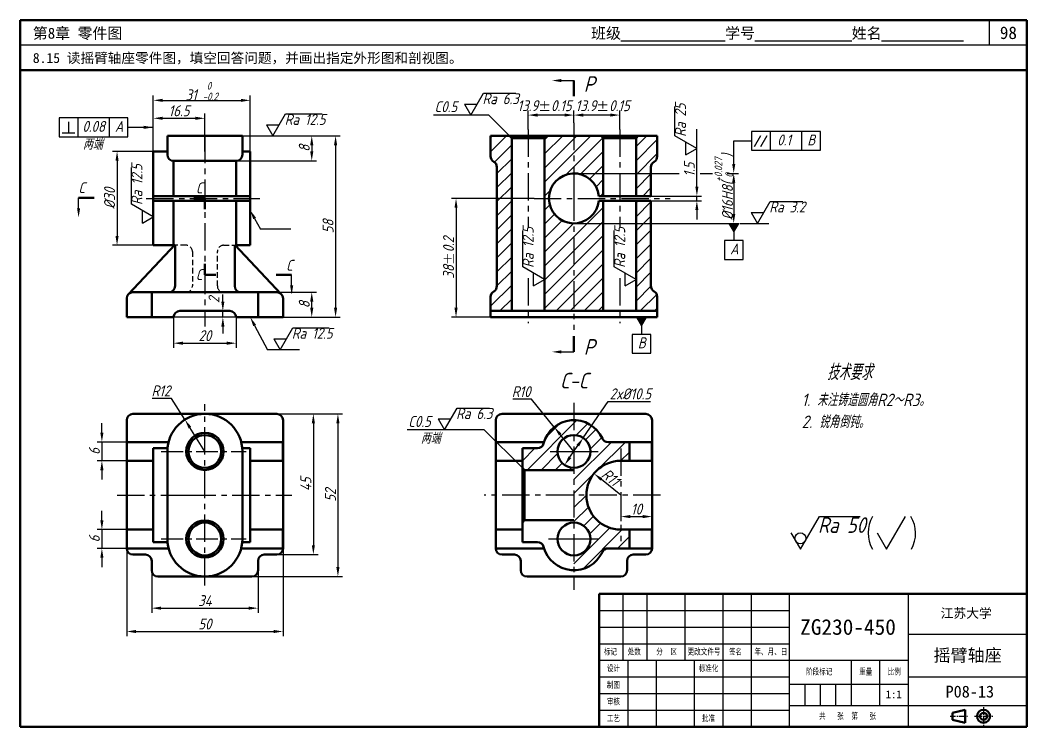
# Model space of a CAD drawing. Header units: millimetres. Extents: x 0 to 322, y 0 to 226.
import ezdxf

# ---------------------------------------------------------------- set-up
doc = ezdxf.new("R2010")
doc.units = ezdxf.units.MM
doc.header["$LTSCALE"] = 0.275
doc.header["$PDMODE"] = 33
doc.header["$PDSIZE"] = 1.5
doc.linetypes.add('CENTER', pattern=[50.8, 31.75, -6.35, 6.35, -6.35])
doc.linetypes.add('HIDDEN', pattern=[9.525, 6.35, -3.175])
for name, color, linetype in [('点画线层', 7, 'CENTER'), ('细实线层', 7, 'Continuous'), ('虚线层', 7, 'HIDDEN')]:
    doc.layers.add(name, color=color, linetype=linetype)
doc.layers.add('粗实线层', color=7, linetype='Continuous', lineweight=50)
doc.styles.get("Standard").update_dxf_attribs({"font": 'gbeitc.shx', "height": 3.5, "bigfont": 'gbcbig.shx'})
doc.styles.add('宋体', font='SimSun.ttf', dxfattribs={"height": 3})
doc.dimstyles.new('ISO-25', dxfattribs={"dimtxt": 3.5, "dimasz": 3, "dimexe": 1.5, "dimexo": 0, "dimgap": 0.65, "dimtad": 1, "dimdec": 4, "dimdsep": 46, "dimtxsty": 'Standard', "dimcen": 0, "dimclrd": 256, "dimclre": 256, "dimclrt": 256, "dimadec": 0, "dimazin": 0, "dimtfac": 1, "dimtdec": 4, "dimtmove": 0, "dimatfit": 2, "dimfxl": 0, "dimlwd": -1, "dimlwe": -1, "dimarcsym": 0})
doc.dimstyles.new('ISO-25$3', dxfattribs={"dimtxt": 3.5, "dimasz": 3, "dimexe": 1.5, "dimexo": 0, "dimgap": 0.65, "dimtad": 1, "dimtoh": 1, "dimdec": 4, "dimdsep": 46, "dimtxsty": 'Standard', "dimcen": 0, "dimclrd": 256, "dimclre": 256, "dimclrt": 256, "dimadec": 0, "dimazin": 0, "dimtfac": 1, "dimtdec": 4, "dimtmove": 0, "dimatfit": 2, "dimfxl": 0, "dimlwd": -1, "dimlwe": -1, "dimarcsym": 0})
doc.dimstyles.new('ISO-25$4', dxfattribs={"dimtxt": 3.5, "dimasz": 3, "dimexe": 1.5, "dimexo": 0, "dimgap": 0.65, "dimtad": 1, "dimtoh": 1, "dimdec": 4, "dimdsep": 46, "dimtxsty": 'Standard', "dimcen": 0, "dimclrd": 256, "dimclre": 256, "dimclrt": 256, "dimadec": 0, "dimazin": 0, "dimtfac": 1, "dimtdec": 4, "dimtmove": 0, "dimatfit": 2, "dimfxl": 0, "dimlwd": -1, "dimlwe": -1, "dimarcsym": 0})

# ---------------------------------------------------------------- blocks, each defined once
blk = doc.blocks.new('*D3')
at = {"layer": 'Defpoints', "color": 0, "transparency": 16777216}
for p in [(71.09, 189.01), (84.09, 131.01), (100.89, 131.01)]:
    blk.add_point(p, dxfattribs=at)
at = {"layer": '细实线层', "transparency": 16777216}
for p, q in [((71.09, 189.01), (102.39, 189.01)), ((100.89, 186.01), (100.89, 134.01)), ((84.09, 131.01), (102.39, 131.01))]:
    blk.add_line(p, q, dxfattribs=at)
for points in [[(100.39, 186.01), (101.39, 186.01), (100.89, 189.01)], [(100.39, 134.01), (101.39, 134.01), (100.89, 131.01)]]:
    blk.add_solid(points, dxfattribs=at)
at = {"layer": '细实线层', "transparency": 16777216, "insert": (98.49, 160.01), "char_height": 3.5, "attachment_point": 5, "rotation": 90}
blk.add_mtext('58', dxfattribs=at)
blk = doc.blocks.new('*D17')
at = {"layer": 'Defpoints', "color": 0, "transparency": 16777216}
for p in [(42.59, 184.01), (31, 154.01), (42.59, 154.01)]:
    blk.add_point(p, dxfattribs=at)
at = {"layer": '细实线层', "transparency": 16777216}
for p, q in [((42.59, 184.01), (29.5, 184.01)), ((31, 181.01), (31, 157.01)), ((42.59, 154.01), (29.5, 154.01))]:
    blk.add_line(p, q, dxfattribs=at)
for points in [[(30.5, 181.01), (31.5, 181.01), (31, 184.01)], [(30.5, 157.01), (31.5, 157.01), (31, 154.01)]]:
    blk.add_solid(points, dxfattribs=at)
at = {"layer": '细实线层', "transparency": 16777216, "insert": (28.6, 169.01), "char_height": 3.5, "attachment_point": 5, "rotation": 90}
blk.add_mtext('%%c30', dxfattribs=at)
blk = doc.blocks.new('*D4')
at = {"layer": 'Defpoints', "color": 0, "transparency": 16777216}
for p in [(59.05, 194.61), (42.59, 184.01), (59.05, 184.01)]:
    blk.add_point(p, dxfattribs=at)
at = {"layer": '细实线层', "transparency": 16777216}
for p, q in [((42.59, 184.01), (42.59, 196.11)), ((45.59, 194.61), (56.05, 194.61)), ((59.05, 184.01), (59.05, 196.11))]:
    blk.add_line(p, q, dxfattribs=at)
for points in [[(45.59, 195.11), (45.59, 194.11), (42.59, 194.61)], [(56.05, 195.11), (56.05, 194.11), (59.05, 194.61)]]:
    blk.add_solid(points, dxfattribs=at)
at = {"layer": '细实线层', "transparency": 16777216, "insert": (50.82, 197.01), "char_height": 3.5, "attachment_point": 5}
blk.add_mtext('16.5', dxfattribs=at)
blk = doc.blocks.new('*D18')
at = {"layer": 'Defpoints', "color": 0, "transparency": 16777216}
for p in [(73.59, 200.35), (42.59, 184.01), (73.59, 184.01)]:
    blk.add_point(p, dxfattribs=at)
at = {"layer": '细实线层', "transparency": 16777216}
for p, q in [((42.59, 184.01), (42.59, 201.85)), ((45.59, 200.35), (70.59, 200.35)), ((73.59, 184.01), (73.59, 201.85))]:
    blk.add_line(p, q, dxfattribs=at)
for points in [[(45.59, 200.85), (45.59, 199.85), (42.59, 200.35)], [(70.59, 200.85), (70.59, 199.85), (73.59, 200.35)]]:
    blk.add_solid(points, dxfattribs=at)
at = {"layer": '细实线层', "transparency": 16777216, "insert": (58.09, 203.3), "char_height": 3.5, "attachment_point": 5}
blk.add_mtext('31 {\\H0.7x;\\S 0^ -0.2;}', dxfattribs=at)
blk = doc.blocks.new('*D19')
at = {"layer": 'Defpoints', "color": 0, "transparency": 16777216}
for p in [(82.09, 139.01), (93.28, 139.01), (84.09, 131.01)]:
    blk.add_point(p, dxfattribs=at)
at = {"layer": '细实线层', "transparency": 16777216}
for p, q in [((82.09, 139.01), (94.78, 139.01)), ((93.28, 134.01), (93.28, 136.01)), ((84.09, 131.01), (94.78, 131.01))]:
    blk.add_line(p, q, dxfattribs=at)
for points in [[(92.78, 136.01), (93.78, 136.01), (93.28, 139.01)], [(92.78, 134.01), (93.78, 134.01), (93.28, 131.01)]]:
    blk.add_solid(points, dxfattribs=at)
at = {"layer": '细实线层', "transparency": 16777216, "insert": (90.88, 135.01), "char_height": 3.5, "attachment_point": 5, "rotation": 90}
blk.add_mtext('8', dxfattribs=at)
blk = doc.blocks.new('*D20')
at = {"layer": 'Defpoints', "color": 0, "transparency": 16777216}
for p in [(71.09, 189.01), (69.09, 181.01), (93.28, 181.01)]:
    blk.add_point(p, dxfattribs=at)
at = {"layer": '细实线层', "transparency": 16777216}
for p, q in [((71.09, 189.01), (94.78, 189.01)), ((93.28, 186.01), (93.28, 184.01)), ((69.09, 181.01), (94.78, 181.01))]:
    blk.add_line(p, q, dxfattribs=at)
for points in [[(92.78, 186.01), (93.78, 186.01), (93.28, 189.01)], [(92.78, 184.01), (93.78, 184.01), (93.28, 181.01)]]:
    blk.add_solid(points, dxfattribs=at)
at = {"layer": '细实线层', "transparency": 16777216, "insert": (90.88, 185.01), "char_height": 3.5, "attachment_point": 5, "rotation": 90}
blk.add_mtext('8', dxfattribs=at)
blk = doc.blocks.new('*D21')
at = {"layer": 'Defpoints', "color": 0, "transparency": 16777216}
for p in [(49.09, 131.01), (69.09, 131.01), (69.09, 122.69)]:
    blk.add_point(p, dxfattribs=at)
at = {"layer": '细实线层', "transparency": 16777216}
for p, q in [((49.09, 131.01), (49.09, 121.19)), ((69.09, 131.01), (69.09, 121.19)), ((52.09, 122.69), (66.09, 122.69))]:
    blk.add_line(p, q, dxfattribs=at)
for points in [[(52.09, 123.19), (52.09, 122.19), (49.09, 122.69)], [(66.09, 123.19), (66.09, 122.19), (69.09, 122.69)]]:
    blk.add_solid(points, dxfattribs=at)
at = {"layer": '细实线层', "transparency": 16777216, "insert": (59.09, 125.09), "char_height": 3.5, "attachment_point": 5}
blk.add_mtext('20', dxfattribs=at)
blk = doc.blocks.new('*D5')
at = {"layer": 'Defpoints', "color": 0, "transparency": 16777216}
for p in [(164.37, 169.01), (139.42, 131.01), (150.49, 131.01)]:
    blk.add_point(p, dxfattribs=at)
at = {"layer": '细实线层', "transparency": 16777216}
for p, q in [((164.37, 169.01), (137.92, 169.01)), ((139.42, 166.01), (139.42, 134.01)), ((150.49, 131.01), (137.92, 131.01))]:
    blk.add_line(p, q, dxfattribs=at)
for points in [[(138.92, 166.01), (139.92, 166.01), (139.42, 169.01)], [(138.92, 134.01), (139.92, 134.01), (139.42, 131.01)]]:
    blk.add_solid(points, dxfattribs=at)
at = {"layer": '细实线层', "transparency": 16777216, "insert": (137.02, 150.01), "char_height": 3.5, "attachment_point": 5, "rotation": 90}
blk.add_mtext('38{\\Ftxt|c134;\\H0.85714x;%%P}0.2', dxfattribs=at)
blk = doc.blocks.new('*D0')
at = {"layer": 'Defpoints', "color": 0, "transparency": 16777216}
for p in [(200.49, 169.76), (200.49, 168.26), (216.45, 169.76)]:
    blk.add_point(p, dxfattribs=at)
at = {"layer": '细实线层', "transparency": 16777216}
for p, q in [((216.45, 172.76), (216.45, 180.63)), ((200.49, 169.76), (217.95, 169.76)), ((200.49, 168.26), (217.95, 168.26)), ((216.45, 168.26), (216.45, 169.76)), ((216.45, 165.26), (216.45, 162.26))]:
    blk.add_line(p, q, dxfattribs=at)
for points in [[(215.95, 172.76), (216.95, 172.76), (216.45, 169.76)], [(215.95, 165.26), (216.95, 165.26), (216.45, 168.26)]]:
    blk.add_solid(points, dxfattribs=at)
at = {"layer": '细实线层', "transparency": 16777216, "insert": (214.05, 178.19), "char_height": 3.5, "attachment_point": 5, "rotation": 90}
blk.add_mtext('1.5', dxfattribs=at)
blk = doc.blocks.new('*D6')
at = {"layer": 'Defpoints', "color": 0, "transparency": 16777216}
for p in [(226.14, 177.01), (177.13, 161.01), (228.24, 161.01)]:
    blk.add_point(p, dxfattribs=at)
at = {"layer": '细实线层', "transparency": 16777216}
for p, q in [((226.14, 177.01), (229.74, 177.01)), ((228.24, 174.01), (228.24, 164.01)), ((177.13, 161.01), (229.74, 161.01))]:
    blk.add_line(p, q, dxfattribs=at)
for points in [[(227.74, 174.01), (228.74, 174.01), (228.24, 177.01)], [(227.74, 164.01), (228.74, 164.01), (228.24, 161.01)]]:
    blk.add_solid(points, dxfattribs=at)
at = {"layer": '细实线层', "transparency": 16777216, "insert": (225.22, 172.66), "char_height": 3.5, "attachment_point": 5, "rotation": 90}
blk.add_mtext('%%C16H8({\\H0.7x;\\S+0.027^  0;})', dxfattribs=at)
blk = doc.blocks.new('*D7')
at = {"layer": 'Defpoints', "color": 0, "transparency": 16777216}
for p in [(162.49, 195.64), (162.49, 191.05), (177.13, 193.16)]:
    blk.add_point(p, dxfattribs=at)
at = {"layer": '细实线层', "transparency": 16777216}
for p, q in [((162.49, 191.05), (162.49, 197.14)), ((177.13, 193.16), (177.13, 197.14)), ((174.13, 195.64), (165.49, 195.64))]:
    blk.add_line(p, q, dxfattribs=at)
for points in [[(165.49, 196.14), (165.49, 195.14), (162.49, 195.64)], [(174.13, 196.14), (174.13, 195.14), (177.13, 195.64)]]:
    blk.add_solid(points, dxfattribs=at)
at = {"layer": '细实线层', "transparency": 16777216, "insert": (167.71, 198.64), "char_height": 3.5, "attachment_point": 5}
blk.add_mtext('13.9{\\Ftxt|c134;\\H0.85714x;%%P}0.15', dxfattribs=at)
blk = doc.blocks.new('*D1')
at = {"layer": 'Defpoints', "color": 0, "transparency": 16777216}
for p in [(177.13, 195.64), (177.13, 193.16), (191.77, 191.05)]:
    blk.add_point(p, dxfattribs=at)
at = {"layer": '细实线层', "transparency": 16777216}
for p, q in [((177.13, 193.16), (177.13, 197.14)), ((191.77, 191.05), (191.77, 197.14)), ((188.77, 195.64), (180.13, 195.64))]:
    blk.add_line(p, q, dxfattribs=at)
for points in [[(180.13, 196.14), (180.13, 195.14), (177.13, 195.64)], [(188.77, 196.14), (188.77, 195.14), (191.77, 195.64)]]:
    blk.add_solid(points, dxfattribs=at)
at = {"layer": '细实线层', "transparency": 16777216, "insert": (186.31, 198.64), "char_height": 3.5, "attachment_point": 5}
blk.add_mtext('13.9{\\Ftxt|c134;\\H0.85714x;%%P}0.15', dxfattribs=at)
blk = doc.blocks.new('*D8')
at = {"layer": 'Defpoints', "color": 0, "transparency": 16777216}
for p in [(170.84, 95.85), (177.13, 88.08)]:
    blk.add_point(p, dxfattribs=at)
at = {"layer": '细实线层', "transparency": 16777216}
for p, q in [((163.59, 104.8), (157.55, 104.8)), ((170.84, 95.85), (163.59, 104.8)), ((177.13, 88.08), (172.72, 93.52))]:
    blk.add_line(p, q, dxfattribs=at)
blk.add_solid([(173.11, 93.84), (172.33, 93.21), (170.84, 95.85)], dxfattribs=at)
at = {"layer": '细实线层', "transparency": 16777216, "insert": (160.25, 107.2), "char_height": 3.5, "attachment_point": 5}
blk.add_mtext('R10', dxfattribs=at)
blk = doc.blocks.new('*D9')
at = {"layer": 'Defpoints', "color": 0, "transparency": 16777216}
for p in [(180.09, 92.41), (174.16, 83.75)]:
    blk.add_point(p, dxfattribs=at)
at = {"layer": '细实线层', "transparency": 16777216}
for p, q in [((180.09, 92.41), (188.08, 104.09)), ((188.08, 104.09), (201.63, 104.09)), ((175.86, 86.22), (178.4, 89.94))]:
    blk.add_line(p, q, dxfattribs=at)
for points in [[(177.98, 90.22), (178.81, 89.66), (180.09, 92.41)], [(175.44, 86.51), (176.27, 85.94), (174.16, 83.75)]]:
    blk.add_solid(points, dxfattribs=at)
at = {"layer": '细实线层', "transparency": 16777216, "insert": (195.18, 106.49), "char_height": 3.5, "attachment_point": 5}
blk.add_mtext('2x%%C10.5', dxfattribs=at)
blk = doc.blocks.new('*D10')
at = {"layer": 'Defpoints', "color": 0, "transparency": 16777216}
for p in [(183.57, 80.99), (192.13, 74.08)]:
    blk.add_point(p, dxfattribs=at)
at = {"layer": '细实线层', "transparency": 16777216}
blk.add_line((192.13, 74.08), (185.9, 79.1), dxfattribs=at)
blk.add_solid([(186.21, 79.49), (185.59, 78.72), (183.57, 80.99)], dxfattribs=at)
at = {"layer": '细实线层', "transparency": 16777216, "insert": (188.86, 79.8), "char_height": 3.5, "attachment_point": 5, "rotation": 321.1025}
blk.add_mtext('R11', dxfattribs=at)
blk = doc.blocks.new('*D11')
at = {"layer": 'Defpoints', "color": 0, "transparency": 16777216}
for p in [(192.13, 74.08), (202.13, 74.08), (202.13, 67.24)]:
    blk.add_point(p, dxfattribs=at)
at = {"layer": '细实线层', "transparency": 16777216}
for p, q in [((192.13, 74.08), (192.13, 65.74)), ((202.13, 74.08), (202.13, 65.74)), ((195.13, 67.24), (199.13, 67.24))]:
    blk.add_line(p, q, dxfattribs=at)
for points in [[(195.13, 67.74), (195.13, 66.74), (192.13, 67.24)], [(199.13, 67.74), (199.13, 66.74), (202.13, 67.24)]]:
    blk.add_solid(points, dxfattribs=at)
at = {"layer": '细实线层', "transparency": 16777216, "insert": (197.13, 69.64), "char_height": 3.5, "attachment_point": 5}
blk.add_mtext('10', dxfattribs=at)
blk = doc.blocks.new('*D12')
at = {"layer": 'Defpoints', "color": 0, "transparency": 16777216}
for p in [(52.71, 98.24), (59.09, 88.08)]:
    blk.add_point(p, dxfattribs=at)
at = {"layer": '细实线层', "transparency": 16777216}
for p, q in [((48.44, 105.04), (42.25, 105.04)), ((52.71, 98.24), (48.44, 105.04)), ((59.09, 88.08), (54.3, 95.7))]:
    blk.add_line(p, q, dxfattribs=at)
blk.add_solid([(54.73, 95.97), (53.88, 95.44), (52.71, 98.24)], dxfattribs=at)
at = {"layer": '细实线层', "transparency": 16777216, "insert": (45.02, 107.44), "char_height": 3.5, "attachment_point": 5}
blk.add_mtext('R12', dxfattribs=at)
blk = doc.blocks.new('*D13')
at = {"layer": 'Defpoints', "color": 0, "transparency": 16777216}
for p in [(82.09, 100.08), (74.09, 48.08), (101.64, 48.08)]:
    blk.add_point(p, dxfattribs=at)
at = {"layer": '细实线层', "transparency": 16777216}
for p, q in [((82.09, 100.08), (103.14, 100.08)), ((101.64, 97.08), (101.64, 51.08)), ((74.09, 48.08), (103.14, 48.08))]:
    blk.add_line(p, q, dxfattribs=at)
for points in [[(101.14, 97.08), (102.14, 97.08), (101.64, 100.08)], [(101.14, 51.08), (102.14, 51.08), (101.64, 48.08)]]:
    blk.add_solid(points, dxfattribs=at)
at = {"layer": '细实线层', "transparency": 16777216, "insert": (99.24, 74.08), "char_height": 3.5, "attachment_point": 5, "rotation": 90}
blk.add_mtext('52', dxfattribs=at)
blk = doc.blocks.new('*D2')
at = {"layer": 'Defpoints', "color": 0, "transparency": 16777216}
for p in [(82.09, 100.08), (82.09, 55.08), (93.79, 55.08)]:
    blk.add_point(p, dxfattribs=at)
at = {"layer": '细实线层', "transparency": 16777216}
for p, q in [((82.09, 100.08), (95.29, 100.08)), ((93.79, 97.08), (93.79, 58.08)), ((82.09, 55.08), (95.29, 55.08))]:
    blk.add_line(p, q, dxfattribs=at)
for points in [[(93.29, 97.08), (94.29, 97.08), (93.79, 100.08)], [(93.29, 58.08), (94.29, 58.08), (93.79, 55.08)]]:
    blk.add_solid(points, dxfattribs=at)
at = {"layer": '细实线层', "transparency": 16777216, "insert": (91.39, 77.58), "char_height": 3.5, "attachment_point": 5, "rotation": 90}
blk.add_mtext('45', dxfattribs=at)
blk = doc.blocks.new('*D14')
at = {"layer": 'Defpoints', "color": 0, "transparency": 16777216}
for p in [(34.09, 91.08), (26.15, 85.08), (34.09, 85.08)]:
    blk.add_point(p, dxfattribs=at)
at = {"layer": '细实线层', "transparency": 16777216}
for p, q in [((26.15, 94.08), (26.15, 97.08)), ((34.09, 91.08), (24.65, 91.08)), ((26.15, 91.08), (26.15, 85.08)), ((34.09, 85.08), (24.65, 85.08)), ((26.15, 82.08), (26.15, 79.08))]:
    blk.add_line(p, q, dxfattribs=at)
for points in [[(25.65, 94.08), (26.65, 94.08), (26.15, 91.08)], [(25.65, 82.08), (26.65, 82.08), (26.15, 85.08)]]:
    blk.add_solid(points, dxfattribs=at)
at = {"layer": '细实线层', "transparency": 16777216, "insert": (23.75, 88.08), "char_height": 3.5, "attachment_point": 5, "rotation": 90}
blk.add_mtext('6', dxfattribs=at)
blk = doc.blocks.new('*D15')
at = {"layer": 'Defpoints', "color": 0, "transparency": 16777216}
for p in [(42.09, 50.08), (76.09, 50.08), (76.09, 37.96)]:
    blk.add_point(p, dxfattribs=at)
at = {"layer": '细实线层', "transparency": 16777216}
for p, q in [((42.09, 50.08), (42.09, 36.46)), ((76.09, 50.08), (76.09, 36.46)), ((45.09, 37.96), (73.09, 37.96))]:
    blk.add_line(p, q, dxfattribs=at)
for points in [[(45.09, 38.46), (45.09, 37.46), (42.09, 37.96)], [(73.09, 38.46), (73.09, 37.46), (76.09, 37.96)]]:
    blk.add_solid(points, dxfattribs=at)
at = {"layer": '细实线层', "transparency": 16777216, "insert": (59.09, 40.36), "char_height": 3.5, "attachment_point": 5}
blk.add_mtext('34', dxfattribs=at)
blk = doc.blocks.new('*D16')
at = {"layer": 'Defpoints', "color": 0, "transparency": 16777216}
for p in [(34.09, 57.08), (84.09, 57.08), (84.09, 30.5)]:
    blk.add_point(p, dxfattribs=at)
at = {"layer": '细实线层', "transparency": 16777216}
for p, q in [((34.09, 57.08), (34.09, 29)), ((84.09, 57.08), (84.09, 29)), ((37.09, 30.5), (81.09, 30.5))]:
    blk.add_line(p, q, dxfattribs=at)
for points in [[(37.09, 31), (37.09, 30), (34.09, 30.5)], [(81.09, 31), (81.09, 30), (84.09, 30.5)]]:
    blk.add_solid(points, dxfattribs=at)
at = {"layer": '细实线层', "transparency": 16777216, "insert": (59.09, 32.9), "char_height": 3.5, "attachment_point": 5}
blk.add_mtext('50', dxfattribs=at)
blk = doc.blocks.new('*D22')
at = {"layer": 'Defpoints', "color": 0, "transparency": 16777216}
for p in [(34.09, 63.08), (26.15, 57.08), (34.09, 57.08)]:
    blk.add_point(p, dxfattribs=at)
at = {"layer": '细实线层', "transparency": 16777216}
for p, q in [((26.15, 66.08), (26.15, 69.08)), ((34.09, 63.08), (24.65, 63.08)), ((26.15, 63.08), (26.15, 57.08)), ((34.09, 57.08), (24.65, 57.08)), ((26.15, 54.08), (26.15, 51.08))]:
    blk.add_line(p, q, dxfattribs=at)
for points in [[(25.65, 66.08), (26.65, 66.08), (26.15, 63.08)], [(25.65, 54.08), (26.65, 54.08), (26.15, 57.08)]]:
    blk.add_solid(points, dxfattribs=at)
at = {"layer": '细实线层', "transparency": 16777216, "insert": (23.75, 60.08), "char_height": 3.5, "attachment_point": 5, "rotation": 90}
blk.add_mtext('6', dxfattribs=at)

msp = doc.modelspace()

# ---------------------------------------------------------------- hatches: boundary and pattern name
at = {"layer": '细实线层'}
h = msp.add_hatch(dxfattribs=at)
h.set_pattern_fill('ANSI31', color=256, style=0)
h.set_pattern_definition([(45, (-131.421, 131.0053), (-2.245064, 2.245064), [])])
edge = h.paths.add_edge_path()
edge.add_arc((150.48632, 141.00529), 2, 300, 360, ccw=False)
edge.add_arc((152.48632, 137.54119), 2, 120, 180)
edge.add_line((150.48632, 137.54119), (150.48632, 133.00529))
edge.add_line((150.48632, 133.00529), (157.23632, 133.00529))
edge.add_line((157.23632, 133.00529), (157.23632, 188.30529))
edge.add_line((157.23632, 188.30529), (156.53632, 189.00529))
edge.add_line((156.53632, 189.00529), (150.48632, 189.00529))
edge.add_line((150.48632, 189.00529), (150.48632, 182.4694))
edge.add_arc((152.48632, 182.4694), 2, 180, 240)
edge.add_arc((150.48632, 179.00529), 2, 0, 60, ccw=False)
edge.add_line((152.48632, 179.00529), (152.48632, 141.00529))
edge = h.paths.add_edge_path()
edge.add_line((167.73632, 133.00529), (177.12718, 133.00529))
edge.add_line((177.12718, 133.00529), (177.12718, 161.00529))
edge.add_arc((177.12718, 169.00529), 8, 180, 270, ccw=False)
edge.add_line((169.12718, 169.00529), (167.73632, 169.00529))
edge.add_line((167.73632, 169.00529), (167.73632, 133.00529))
edge = h.paths.add_edge_path()
edge.add_line((167.73632, 169.00529), (169.12718, 169.00529))
edge.add_arc((177.12718, 169.00529), 8, 90, 180, ccw=False)
edge.add_line((177.12718, 177.00529), (177.12718, 189.00529))
edge.add_line((177.12718, 189.00529), (168.43632, 189.00529))
edge.add_line((168.43632, 189.00529), (167.73632, 188.30529))
edge.add_line((167.73632, 188.30529), (167.73632, 169.00529))
edge = h.paths.add_edge_path()
edge.add_spline(control_points=[(185.09195, 169.75529), (185.33538, 169.75529), (185.59403, 169.75529)], knot_values=[0, 0, 0, 0.708579764, 0.708579764, 0.708579764], weights=[1, 1.000463289, 1], degree=2, periodic=0)
edge.add_line((185.59403, 169.75529), (186.51804, 169.75529))
edge.add_line((186.51804, 169.75529), (186.51804, 188.30529))
edge.add_line((186.51804, 188.30529), (185.81804, 189.00529))
edge.add_line((185.81804, 189.00529), (177.12718, 189.00529))
edge.add_line((177.12718, 189.00529), (177.12718, 177.00529))
edge.add_arc((177.12718, 169.00529), 8, 5.379379, 90, ccw=False)
edge = h.paths.add_edge_path()
edge.add_spline(control_points=[(185.59403, 168.25529), (185.33538, 168.25529), (185.09195, 168.25529)], knot_values=[0, 0, 0, 0.708579764, 0.708579764, 0.708579764], weights=[1, 1.000463289, 1], degree=2, periodic=0)
edge.add_arc((177.12718, 169.00529), 8, 270, 354.620621, ccw=False)
edge.add_line((177.12718, 161.00529), (177.12718, 133.00529))
edge.add_line((177.12718, 133.00529), (186.51804, 133.00529))
edge.add_line((186.51804, 133.00529), (186.51804, 168.25529))
edge.add_line((186.51804, 168.25529), (185.59403, 168.25529))
edge = h.paths.add_edge_path()
edge.add_line((201.76804, 168.25529), (197.01804, 168.25529))
edge.add_line((197.01804, 168.25529), (197.01804, 133.00529))
edge.add_line((197.01804, 133.00529), (203.76804, 133.00529))
edge.add_line((203.76804, 133.00529), (203.76804, 137.54119))
edge.add_arc((201.76804, 137.54119), 2, 0, 60)
edge.add_arc((203.76804, 141.00529), 2, 180, 240, ccw=False)
edge.add_line((201.76804, 141.00529), (201.76804, 168.25529))
edge = h.paths.add_edge_path()
edge.add_arc((203.76804, 179.00529), 2, 120, 180, ccw=False)
edge.add_arc((201.76804, 182.4694), 2, 300, 360)
edge.add_line((203.76804, 182.4694), (203.76804, 189.00529))
edge.add_line((203.76804, 189.00529), (197.71804, 189.00529))
edge.add_line((197.71804, 189.00529), (197.01804, 188.30529))
edge.add_line((197.01804, 188.30529), (197.01804, 169.75529))
edge.add_line((197.01804, 169.75529), (201.76804, 169.75529))
edge.add_line((201.76804, 169.75529), (201.76804, 179.00529))
h = msp.add_hatch(color=256, dxfattribs=at)
h.dxf.hatch_style = 1
h.paths.add_polyline_path([(229.82484, 161.00529), (226.64941, 161.00529), (228.23712, 158.25529)])
h = msp.add_hatch(color=256, dxfattribs=at)
h.dxf.hatch_style = 1
h.paths.add_polyline_path([(200.3314, 131.00529), (197.15598, 131.00529), (198.74369, 128.25529)])
h = msp.add_hatch(dxfattribs=at)
h.set_pattern_fill('ANSI31', color=256, style=0)
h.set_pattern_definition([(45, (-122.5028, 120.733), (-2.245064, 2.245064), [])])
edge = h.paths.add_edge_path()
edge.add_arc((177.12718, 88.0808), 5.25, 90, 180, ccw=False)
edge.add_line((177.12718, 93.3308), (177.12718, 98.0808))
edge.add_arc((177.12718, 88.0808), 10, 90, 165.5224878)
edge.add_arc((165.50823, 91.0808), 2, 270, 345.5224878, ccw=False)
edge.add_line((165.50823, 89.0808), (160.62718, 89.0808))
edge.add_line((160.62718, 89.0808), (160.62718, 82.7808))
edge.add_line((160.62718, 82.7808), (161.32718, 82.0808))
edge.add_line((161.32718, 82.0808), (177.12718, 82.0808))
edge.add_line((177.12718, 82.0808), (177.12718, 82.8308))
edge.add_arc((177.12718, 88.0808), 5.25, 180, 270, ccw=False)
edge = h.paths.add_edge_path()
edge.add_arc((177.12718, 88.0808), 10, 24.6243184, 90)
edge.add_line((177.12718, 98.0808), (177.12718, 93.3308))
edge.add_arc((177.12718, 88.0808), 5.25, 0, 90, ccw=False)
edge.add_arc((177.12718, 88.0808), 5.25, -90, 0, ccw=False)
edge.add_line((177.12718, 82.8308), (177.12718, 74.0808))
edge.add_line((177.12718, 74.0808), (181.12718, 74.0808))
edge.add_arc((192.12718, 74.0808), 11, 90, 180, ccw=False)
edge.add_line((192.12718, 85.0808), (194.85876, 85.0808))
edge.add_line((194.85876, 85.0808), (194.85876, 91.0808))
edge.add_line((194.85876, 91.0808), (188.03589, 91.0808))
edge.add_arc((188.03589, 93.0808), 2, 204.6243184, 270, ccw=False)
edge = h.paths.add_edge_path()
edge.add_line((181.12718, 74.0808), (177.12718, 74.0808))
edge.add_line((177.12718, 74.0808), (177.12718, 65.3308))
edge.add_arc((177.12718, 60.0808), 5.25, 0, 90, ccw=False)
edge.add_arc((177.12718, 60.0808), 5.25, -90, 0, ccw=False)
edge.add_line((177.12718, 54.8308), (177.12718, 50.0808))
edge.add_arc((177.12718, 60.0808), 10, 270, 335.3756816)
edge.add_arc((188.03589, 55.0808), 2, 90, 155.3756816, ccw=False)
edge.add_line((188.03589, 57.0808), (194.85876, 57.0808))
edge.add_line((194.85876, 57.0808), (194.85876, 63.0808))
edge.add_line((194.85876, 63.0808), (192.12718, 63.0808))
edge.add_arc((192.12718, 74.0808), 11, 180, 270, ccw=False)

# ---------------------------------------------------------------- linework, layer by layer
at = {"lineweight": 50}
for p, q in [((322, 226), (0, 226)), ((0, 226), (0, 0)), ((322, 0), (322, 226)), ((322, 210), (0, 210)), ((322, 42.56), (185.2, 42.56)), ((185.2, 42.56), (185.2, 0)), ((0, 0), (322, 0))]:
    msp.add_line(p, q, dxfattribs=at)
for p, q in [((310, 218), (310, 226)), ((322, 218), (0, 218)), ((144.11802, 195.6237), (148.15947, 202.6237)), ((148.15947, 202.6237), (158.56298, 202.6237)), ((142.0973, 199.1237), (144.11802, 195.6237)), ((142.0973, 199.1237), (146.13875, 199.1237)), ((209.44768, 188.96595), (209.44768, 198.34024)), ((80.8699, 189.00529), (84.91135, 196.00529)), ((84.91135, 196.00529), (96.56851, 196.00529)), ((78.84917, 192.50529), (80.8699, 189.00529)), ((78.84917, 192.50529), (82.89062, 192.50529)), ((216.44768, 180.62821), (216.44768, 191.14804)), ((216.44768, 184.9245), (209.44768, 188.96595)), ((212.94768, 182.90377), (212.94768, 186.94522)), ((212.94768, 182.90377), (216.44768, 184.9245)), ((35.58927, 167.17447), (35.58927, 178.83163)), ((235.85764, 161.00529), (239.89909, 168.00529)), ((239.89909, 168.00529), (250.3026, 168.00529)), ((42.58927, 163.13301), (35.58927, 167.17447)), ((39.08927, 161.11229), (39.08927, 165.15374)), ((233.83691, 164.50529), (235.85764, 161.00529)), ((233.83691, 164.50529), (237.87837, 164.50529)), ((39.08927, 161.11229), (42.58927, 163.13301)), ((226.64941, 161.00529), (228.23712, 158.25529)), ((226.64941, 161.00529), (229.82484, 161.00529)), ((228.23712, 158.25529), (229.82484, 161.00529)), ((160.73632, 147.07155), (160.73632, 158.72872)), ((190.01804, 147.07155), (190.01804, 158.72872)), ((167.73632, 143.0301), (160.73632, 147.07155)), ((164.23632, 141.00937), (164.23632, 145.05082)), ((197.01804, 143.0301), (190.01804, 147.07155)), ((193.51804, 141.00937), (193.51804, 145.05082)), ((164.23632, 141.00937), (167.73632, 143.0301)), ((193.51804, 141.00937), (197.01804, 143.0301)), ((197.15598, 131.00529), (198.74369, 128.25529)), ((198.74369, 128.25529), (200.3314, 131.00529)), ((83.13161, 120.5922), (87.17306, 127.5922)), ((87.17306, 127.5922), (98.83023, 127.5922)), ((81.11088, 124.0922), (83.13161, 120.5922)), ((81.11088, 124.0922), (85.15234, 124.0922)), ((135.70264, 94.9577), (139.74409, 101.9577)), ((139.74409, 101.9577), (150.1476, 101.9577)), ((133.68191, 98.4577), (135.70264, 94.9577)), ((133.68191, 98.4577), (137.72336, 98.4577)), ((249.5628, 56.78462), (255.62497, 67.28462)), ((255.62497, 67.28462), (268.68335, 67.28462)), ((277.11759, 56.78462), (283.17976, 67.28462)), ((246.53171, 62.03462), (249.5628, 56.78462)), ((274.0865, 62.03462), (277.11759, 56.78462)), ((192.8, 42.56), (192.8, 21.28)), ((200.4, 42.56), (200.4, 21.28)), ((212.56, 42.56), (212.56, 21.28)), ((224.72, 42.56), (224.72, 0)), ((233.84, 42.56), (233.84, 0)), ((246, 42.56), (246, 0)), ((284, 42.56), (284, 0)), ((185.2, 37.24), (246, 37.24)), ((185.2, 31.92), (246, 31.92)), ((284, 29.64), (322, 29.64)), ((185.2, 26.6), (246, 26.6)), ((185.2, 21.28), (284, 21.28)), ((194.32, 21.28), (194.32, 0)), ((203.44, 21.28), (203.44, 0)), ((215.6, 21.28), (215.6, 0)), ((265.76, 21.28), (265.76, 6.84)), ((274.88, 21.28), (274.88, 6.84)), ((185.2, 15.96), (246, 15.96)), ((246, 13.68), (284, 13.68)), ((250.94, 13.68), (250.94, 6.84)), ((255.88, 13.68), (255.88, 6.84)), ((260.82, 13.68), (260.82, 6.84)), ((284, 15.96), (322, 15.96)), ((185.2, 10.64), (246, 10.64)), ((246, 6.84), (322, 6.84)), ((284, 6.84), (292.17175, 6.84)), ((284, 6.84), (292.17175, 6.84)), ((185.2, 5.32), (246, 5.32))]:
    msp.add_line(p, q)
at = {"layer": '点画线层'}
for p, q in [((162.48632, 191.0505), (162.48632, 159.67504)), ((177.12718, 193.15861), (177.12718, 170.5028)), ((191.76804, 191.0505), (191.76804, 159.67504)), ((59.04956, 189.00529), (59.04956, 128.03263)), ((40.35674, 169.00529), (76.64623, 169.00529)), ((164.36661, 169.00529), (207.91686, 169.00529)), ((177.12718, 170.5028), (177.12718, 127.00541)), ((162.48632, 143.45966), (162.48632, 129.06693)), ((191.76804, 143.45966), (191.76804, 129.06693)), ((59.08927, 45.16834), (59.08927, 103.23894)), ((177.12718, 103.57255), (177.12718, 43.83324)), ((192.12718, 89.04838), (192.12718, 59.35406)), ((31.00655, 74.0808), (53.89692, 74.0808)), ((53.89692, 74.0808), (86.85461, 74.0808)), ((204.84746, 74.0808), (148.39969, 74.0808))]:
    msp.add_line(p, q, dxfattribs=at)
at = {"layer": '点画线层', "ltscale": 0.8}
for p, q in [((45.11795, 88.0808), (72.27099, 88.0808)), ((45.11795, 60.0808), (72.27099, 60.0808))]:
    msp.add_line(p, q, dxfattribs=at)
at = {"layer": '点画线层', "ltscale": 0.2}
for p, q in [((297.45517, 3.38148), (303.08591, 3.38148)), ((305.23258, 3.38148), (311.10024, 3.38148)), ((308.13949, 6.28839), (308.13949, 0.42073))]:
    msp.add_line(p, q, dxfattribs=at)
at = {"layer": '粗实线层'}
for p, q in [((177.12718, 201.67548), (177.12718, 206.67548)), ((157.23632, 188.30529), (156.53632, 189.00529)), ((167.73632, 188.30529), (168.43632, 189.00529)), ((186.51804, 188.30529), (185.81804, 189.00529)), ((197.01804, 188.30529), (197.71804, 189.00529)), ((23.69577, 169.14555), (18.69577, 169.14555)), ((59.04956, 169.00529), (55.54956, 169.00529)), ((59.04956, 169.00529), (59.04956, 165.50529)), ((49.54988, 154.23498), (34.63246, 138.37558)), ((68.62867, 154.15483), (83.54262, 138.37926)), ((59.04956, 148.03436), (59.04956, 144.53436)), ((59.04956, 144.53436), (62.54956, 144.53436)), ((81.84591, 144.53436), (86.84591, 144.53436)), ((177.12718, 119.91216), (177.12718, 124.91216)), ((194.85876, 85.0808), (194.85876, 91.0808)), ((161.32718, 82.0808), (160.62718, 82.7808)), ((161.32718, 82.0808), (177.12718, 82.0808)), ((161.32718, 66.0808), (160.62718, 65.3808)), ((161.32718, 66.0808), (177.12718, 66.0808)), ((194.85876, 57.0808), (194.85876, 63.0808)), ((298.22892, 4.50148), (302.22892, 5.46148)), ((298.22892, 2.26148), (298.22892, 4.50148)), ((302.22892, 1.30148), (302.22892, 5.46148)), ((298.22892, 2.26148), (302.22892, 1.30148))]:
    msp.add_line(p, q, dxfattribs=at)
at = {"layer": '粗实线层', "extrusion": (0, 1, 0)}
for p, q in [((47.08927, 183.00529), (47.08927, 189.00529)), ((71.08927, 189.00529), (47.08927, 189.00529)), ((71.08927, 183.00529), (71.08927, 189.00529)), ((203.76804, 189.00529), (150.48632, 189.00529)), ((150.48632, 182.4694), (150.48632, 189.00529)), ((157.23632, 133.00529), (157.23632, 188.30529)), ((167.73632, 188.30529), (157.23632, 188.30529)), ((167.73632, 133.00529), (167.73632, 188.30529)), ((186.51804, 169.75529), (186.51804, 188.30529)), ((197.01804, 188.30529), (186.51804, 188.30529)), ((197.01804, 169.75529), (197.01804, 188.30529)), ((203.76804, 182.4694), (203.76804, 189.00529)), ((42.58927, 184.00529), (42.58927, 169.14555)), ((47.08927, 184.00529), (42.58927, 184.00529)), ((73.58927, 184.00529), (71.08927, 184.00529)), ((73.58927, 169.14555), (73.58927, 184.00529)), ((49.08927, 181.00529), (69.08927, 181.00529)), ((49.08927, 169.75529), (49.08927, 181.00529)), ((69.08927, 169.75529), (69.08927, 181.00529)), ((152.48632, 141.00529), (152.48632, 179.00529)), ((201.76804, 169.75529), (201.76804, 179.00529)), ((42.58927, 169.75529), (49.22171, 169.75529)), ((42.58927, 169.14555), (42.58927, 154.00529)), ((49.22171, 168.25529), (42.58927, 168.25529)), ((49.08927, 153.78125), (49.08927, 168.25529)), ((49.22171, 169.75529), (68.95684, 169.75529)), ((68.95684, 168.25529), (49.22171, 168.25529)), ((68.95684, 169.75529), (73.58927, 169.75529)), ((73.58927, 168.25529), (68.95684, 168.25529)), ((69.08927, 153.7011), (69.08927, 168.25529)), ((73.58927, 154.00529), (73.58927, 169.14555)), ((185.59403, 169.75529), (192.10842, 169.75529)), ((192.10842, 168.25529), (185.59403, 168.25529)), ((186.51804, 133.00529), (186.51804, 168.25529)), ((192.10842, 169.75529), (201.76804, 169.75529)), ((201.76804, 168.25529), (192.10842, 168.25529)), ((197.01804, 133.00529), (197.01804, 168.25529)), ((201.76804, 141.00529), (201.76804, 168.25529)), ((49.08927, 154.00529), (42.58927, 154.00529)), ((49.54988, 141.00529), (49.54988, 154.23498)), ((68.62867, 154.15483), (68.62867, 141.00529)), ((73.58927, 154.00529), (69.08927, 154.00529)), ((40.08927, 139.00529), (36.08927, 139.00529)), ((36.08927, 139.00529), (36.08927, 139.00529)), ((42.08927, 139.00529), (40.08927, 139.00529)), ((42.08927, 131.00529), (42.08927, 139.00529)), ((59.08927, 139.00529), (42.08927, 139.00529)), ((74.08927, 139.00529), (59.08927, 139.00529)), ((76.08927, 139.00529), (74.08927, 139.00529)), ((76.08927, 131.00529), (76.08927, 139.00529)), ((78.08927, 139.00529), (76.08927, 139.00529)), ((82.08927, 139.00529), (78.08927, 139.00529)), ((82.08927, 139.00529), (82.08927, 139.00529)), ((34.08927, 131.00529), (34.08927, 137.00529)), ((84.08927, 131.00529), (84.08927, 137.00529)), ((150.48632, 131.00529), (150.48632, 137.54119)), ((203.76804, 131.00529), (203.76804, 137.54119)), ((51.08927, 133.00529), (67.08927, 133.00529)), ((203.76804, 133.00529), (150.48632, 133.00529)), ((36.08927, 131.00529), (34.08927, 131.00529)), ((40.08927, 131.00529), (36.08927, 131.00529)), ((42.08927, 131.00529), (40.08927, 131.00529)), ((44.08927, 131.00529), (42.08927, 131.00529)), ((49.08927, 131.00529), (44.08927, 131.00529)), ((49.08927, 131.00529), (49.08927, 131.00529)), ((74.08927, 131.00529), (69.08927, 131.00529)), ((69.08927, 131.00529), (69.08927, 131.00529)), ((76.08927, 131.00529), (74.08927, 131.00529)), ((78.08927, 131.00529), (76.08927, 131.00529)), ((82.08927, 131.00529), (78.08927, 131.00529)), ((84.08927, 131.00529), (82.08927, 131.00529)), ((152.48632, 131.00529), (150.48632, 131.00529)), ((203.76804, 131.00529), (152.48632, 131.00529)), ((36.08927, 100.0808), (82.08927, 100.0808)), ((154.12718, 100.0808), (200.12718, 100.0808)), ((34.08927, 91.0808), (34.08927, 98.0808)), ((84.08927, 98.0808), (84.08927, 57.0808)), ((152.12718, 91.0808), (152.12718, 98.0808)), ((202.12718, 98.0808), (202.12718, 57.0808)), ((47.47032, 91.0808), (34.08927, 91.0808)), ((34.08927, 91.0808), (34.08927, 85.0808)), ((84.00791, 91.0808), (70.70822, 91.0808)), ((84.00791, 85.0808), (84.00791, 91.0808)), ((167.58779, 91.0808), (152.12718, 91.0808)), ((152.12718, 91.0808), (152.12718, 85.0808)), ((202.04581, 91.0808), (188.03589, 91.0808)), ((202.04581, 85.0808), (202.04581, 91.0808)), ((42.58927, 89.0808), (42.58927, 59.0808)), ((47.13101, 89.0808), (42.58927, 89.0808)), ((47.08927, 60.0808), (47.08927, 88.0808)), ((73.58927, 89.0808), (71.04754, 89.0808)), ((71.08927, 88.0808), (71.08927, 60.0808)), ((73.58927, 59.0808), (73.58927, 89.0808)), ((160.62718, 89.0808), (160.62718, 59.0808)), ((165.50823, 89.0808), (160.62718, 89.0808)), ((34.08927, 85.0808), (42.58927, 85.0808)), ((34.08927, 63.0808), (34.08927, 85.0808)), ((73.58927, 85.0808), (84.00791, 85.0808)), ((152.12718, 85.0808), (160.62718, 85.0808)), ((152.12718, 63.0808), (152.12718, 85.0808)), ((191.62718, 85.0808), (202.04581, 85.0808)), ((161.32718, 82.0808), (161.32718, 66.0808)), ((42.58927, 63.0808), (34.08927, 63.0808)), ((34.08927, 63.0808), (34.08927, 57.0808)), ((84.00791, 63.0808), (73.58927, 63.0808)), ((84.00791, 57.0808), (84.00791, 63.0808)), ((160.62718, 63.0808), (152.12718, 63.0808)), ((152.12718, 63.0808), (152.12718, 57.0808)), ((202.04581, 63.0808), (191.62718, 63.0808)), ((202.04581, 57.0808), (202.04581, 63.0808)), ((42.58927, 59.0808), (47.13101, 59.0808)), ((71.04754, 59.0808), (73.58927, 59.0808)), ((160.62718, 59.0808), (165.50823, 59.0808)), ((34.08927, 57.0808), (47.47032, 57.0808)), ((40.08927, 55.0808), (36.08927, 55.0808)), ((70.70822, 57.0808), (84.00791, 57.0808)), ((82.08927, 55.0808), (78.08927, 55.0808)), ((152.12718, 57.0808), (167.58779, 57.0808)), ((158.12718, 55.0808), (154.12718, 55.0808)), ((188.03589, 57.0808), (202.04581, 57.0808)), ((200.12718, 55.0808), (196.12718, 55.0808)), ((42.08927, 50.0808), (42.08927, 53.0808)), ((76.08927, 53.0808), (76.08927, 50.0808)), ((160.12718, 50.0808), (160.12718, 53.0808)), ((194.12718, 53.0808), (194.12718, 50.0808)), ((74.08927, 48.0808), (44.08927, 48.0808)), ((192.12718, 48.0808), (162.12718, 48.0808))]:
    msp.add_line(p, q, dxfattribs=at)
at = {"layer": '粗实线层'}
for centre, radius in [((59.08927, 88.0808), 5.95), ((59.08927, 88.0808), 5.25), ((177.12718, 88.0808), 5.25), ((59.08927, 60.0808), 5.95), ((59.08927, 60.0808), 5.25), ((177.12718, 60.0808), 5.25), ((308.13949, 3.38148), 2.08), ((308.13949, 3.38148), 1.12)]:
    msp.add_circle(centre, radius, dxfattribs=at)
for centre, radius, start, end in [((49.08927, 183.00529), 2, 180, 270), ((69.08927, 183.00529), 2, 270, 0), ((152.48632, 182.4694), 2, 180, 240), ((150.48632, 179.00529), 2, 0, 60), ((203.76804, 179.00529), 2, 120, 180), ((201.76804, 182.4694), 2, 300, 0), ((177.12718, 169.00529), 8, 5.379379, 354.620621), ((36.08927, 137.00529), 2, 90, 180), ((47.54988, 141.00529), 2, 270, 0), ((70.62867, 141.00529), 2, 180, 270), ((82.08927, 137.00529), 2, 0, 90), ((152.48632, 137.54119), 2, 120, 180), ((150.48632, 141.00529), 2, 300, 0), ((203.76804, 141.00529), 2, 180, 240), ((201.76804, 137.54119), 2, 0, 60), ((51.08927, 131.00529), 2, 90, 180), ((67.08927, 131.00529), 2, 0, 90), ((36.08927, 98.0808), 2, 90, 180), ((59.08927, 88.0808), 12, 0, 180), ((82.08927, 98.0808), 2, 0, 90), ((154.12718, 98.0808), 2, 90, 180), ((200.12718, 98.0808), 2, 0, 90), ((177.12718, 88.0808), 10, 24.6243184, 165.5224878), ((165.50823, 91.0808), 2, 270, 345.5224878), ((188.03589, 93.0808), 2, 204.6243184, 270), ((192.12718, 74.0808), 11, 90, 270), ((59.08927, 60.0808), 12, 180, 0), ((165.50823, 57.0808), 2, 14.4775122, 90), ((36.08927, 57.0808), 2, 180, 270), ((40.08927, 53.0808), 2, 0, 90), ((78.08927, 53.0808), 2, 90, 180), ((82.08927, 57.0808), 2, 270, 0), ((154.12718, 57.0808), 2, 180, 270), ((158.12718, 53.0808), 2, 0, 90), ((177.12718, 60.0808), 10, 194.4775122, 335.3756816), ((188.03589, 55.0808), 2, 90, 155.3756816), ((196.12718, 53.0808), 2, 90, 180), ((200.12718, 57.0808), 2, 270, 0), ((44.08927, 50.0808), 2, 180, 270), ((74.08927, 50.0808), 2, 270, 0), ((162.12718, 50.0808), 2, 180, 270), ((192.12718, 50.0808), 2, 270, 0)]:
    msp.add_arc(centre, radius, start, end, dxfattribs=at)
for points in [[(185.09195, 169.75529), (185.33538, 169.75529), (185.59403, 169.75529)], [(185.59403, 168.25529), (185.33538, 168.25529), (185.09195, 168.25529)]]:
    msp.add_rational_spline(points, [1, 1.00046328877, 1], degree=2, dxfattribs=at)
at = {"layer": '细实线层'}
for p, q in [((173.12718, 206.67548), (177.12718, 206.67548)), ((34.47995, 194.71438), (12.47995, 194.71438)), ((12.47995, 194.71438), (12.47995, 188.71438)), ((15.47236, 193.46438), (15.47236, 189.96438)), ((18.47995, 194.71438), (18.47995, 188.71438)), ((28.47995, 194.71438), (28.47995, 188.71438)), ((34.47995, 188.71438), (34.47995, 194.71438)), ((149.91792, 195.6237), (132.24712, 195.6237)), ((156.53632, 189.00529), (149.91792, 195.6237)), ((255.94139, 190.37808), (233.94139, 190.37808)), ((233.94139, 190.37808), (233.94139, 184.37808)), ((239.94139, 190.37808), (239.94139, 184.37808)), ((249.94139, 190.37808), (249.94139, 184.37808)), ((255.94139, 184.37808), (255.94139, 190.37808)), ((12.47995, 188.71438), (34.47995, 188.71438)), ((13.45164, 189.96438), (17.49309, 189.96438)), ((228.23712, 180.00529), (228.23712, 187.37808)), ((228.23712, 187.37808), (233.94139, 187.37808)), ((234.91308, 185.62808), (236.9338, 189.12808)), ((236.91308, 185.62808), (238.9338, 189.12808)), ((233.94139, 184.37808), (255.94139, 184.37808)), ((177.12718, 177.00529), (210.81888, 177.00529)), ((217.45616, 177.00529), (221.50178, 177.00529)), ((18.69577, 165.84896), (18.69577, 169.14555)), ((75.00395, 162.57263), (76.83441, 159.1496)), ((230.23712, 161.00529), (239.4864, 161.00529)), ((86.55466, 159.1496), (76.83441, 159.1496)), ((228.23712, 158.25529), (228.23712, 155.50529)), ((231.23712, 155.50529), (225.23712, 155.50529)), ((225.23712, 155.50529), (225.23712, 149.50529)), ((231.23712, 149.50529), (231.23712, 155.50529)), ((225.23712, 149.50529), (231.23712, 149.50529)), ((86.84591, 141.23777), (86.84591, 144.53436)), ((64.83771, 136.00529), (64.83771, 138.23367)), ((67.08927, 133.00529), (63.33771, 133.00529)), ((64.83771, 131.00529), (64.83771, 133.00529)), ((63.33771, 131.00529), (49.08927, 131.00529)), ((69.08927, 131.00529), (63.33771, 131.00529)), ((64.83771, 128.00529), (64.83771, 125.7587)), ((75.00395, 128.35979), (79.15766, 120.5922)), ((198.74369, 128.25529), (198.74369, 125.50529)), ((201.74369, 125.50529), (195.74369, 125.50529)), ((195.74369, 125.50529), (195.74369, 119.50529)), ((201.74369, 119.50529), (201.74369, 125.50529)), ((89.37791, 120.5922), (79.15766, 120.5922)), ((173.12718, 119.91216), (177.12718, 119.91216)), ((195.74369, 119.50529), (201.74369, 119.50529)), ((148.45028, 94.9577), (123.83174, 94.9577)), ((160.62718, 82.7808), (148.45028, 94.9577)), ((169.53856, 88.0808), (184.87006, 88.0808)), ((168.95782, 60.0808), (184.9862, 60.0808))]:
    msp.add_line(p, q, dxfattribs=at)
msp.add_circle((249.5628, 60.28462), 1.75, dxfattribs=at)
for centre, start, end in [((281.59515, 62.03462), 149.6170391, 210.3829609), ((276.03996, 61.91445), 330.3829609, 31.1488826)]:
    msp.add_arc(centre, 10.38006, start, end, dxfattribs=at)
for points in [[(173.12718, 206.17548), (170.12718, 206.67548), (173.12718, 207.17548)], [(228.73712, 180.00529), (228.23712, 177.00529), (227.73712, 180.00529)], [(19.19577, 165.84896), (18.69577, 162.84896), (18.19577, 165.84896)], [(74.56304, 162.33685), (73.58927, 165.21813), (75.44487, 162.80841)], [(87.34591, 141.23777), (86.84591, 138.23777), (86.34591, 141.23777)], [(64.33771, 136.00529), (65.33771, 136.00529), (64.83771, 133.00529)], [(64.33771, 128.00529), (65.33771, 128.00529), (64.83771, 131.00529)], [(74.56304, 128.12401), (73.58927, 131.00529), (75.44487, 128.59557)], [(173.12718, 119.41216), (170.12718, 119.91216), (173.12718, 120.41216)]]:
    msp.add_solid(points, dxfattribs=at)
at = {"layer": '虚线层', "extrusion": (0, 1, 0)}
for p, q in [((53.08927, 154.00529), (49.08927, 154.00529)), ((55.08927, 152.00529), (55.08927, 141.00529)), ((63.08927, 141.00529), (63.08927, 152.00529)), ((65.08927, 154.00529), (69.08927, 154.00529))]:
    msp.add_line(p, q, dxfattribs=at)
at = {"layer": '虚线层'}
for centre, start, end in [((53.08927, 152.00529), 0, 90), ((65.08927, 152.00529), 90, 180), ((53.08927, 141.00529), 270, 0), ((65.08927, 141.00529), 180, 270)]:
    msp.add_arc(centre, 2, start, end, dxfattribs=at)

# ---------------------------------------------------------------- texts
at = {"style": '宋体'}
for s, height, p in [('第8章 零件图', 3.5, (4.05424, 220.07201)), ('班级%%U              %%U学号%%U             %%U姓名%%U           ', 3.5, (182.61297, 220.07201)), ('98', 4, (313.37233, 219.96344)), ('8.15 读摇臂轴座零件图，填空回答问题，并画出指定外形图和剖视图。', 3.2, (4.05424, 212.29907)), ('江苏大学', 3, (294.41866, 34.85016)), ('ZG230-450', 5, (249.49224, 29.43385)), ('摇臂轴座', 4, (292.13671, 20.90368)), ('P08-13', 3.8, (295.99357, 9.38304)), ('1:1', 2.5, (276.86648, 9.13306))]:
    msp.add_text(s, height=height, dxfattribs=at).set_placement(p)
at = {"style": '宋体', "width": 0.75}
for s, height, p in [('标记', 2, (186.71597, 23.0709)), ('处数', 2, (194.31597, 23.0709)), ('分  区', 2, (203.45846, 23.0709)), ('更改文件号', 2, (213.50768, 23.0709)), ('签名', 1.9, (226.80426, 23.0709)), ('年、月、日', 2, (234.86886, 23.0709)), ('设计', 2, (187.66934, 17.7509)), ('标准化', 2, (217.03652, 17.7509)), ('阶段标记', 2, (251.37829, 16.68388)), ('重量', 2, (268.35921, 16.68388)), ('比例', 2, (277.47921, 16.68388)), ('制图', 2, (187.66934, 12.4309)), ('审核', 2, (187.66934, 7.1109)), ('工艺', 2, (187.66934, 1.7909)), ('批准', 2, (218.06934, 1.7909)), ('共   张  第   张', 2, (255.54343, 2.49264))]:
    msp.add_text(s, height=height, dxfattribs=at).set_placement(p)
at = {"layer": '细实线层'}
for s, height, p in [('P', 5, (180.29011, 203.07173)), ('C0.5', 3.5, (132.53873, 196.57652)), ('Ra 6.3', 3.5, (147.87749, 199.11866)), ('0.08', 3.5, (19.9035, 190.26492)), ('A', 3.5, (30.30451, 190.26492)), ('Ra 12.5', 3.5, (84.62937, 192.50026)), ('两端', 3.5, (20.04502, 184.56269)), ('0.1', 3.5, (242.14946, 185.92862)), ('B', 3.5, (251.76595, 185.92862)), ('C', 3.5, (18.63248, 170.66371)), ('C', 3.5, (56.207, 170.60121)), ('Ra 3.2', 3.5, (239.61711, 164.50026)), ('A', 3.5, (227.06169, 151.05583)), ('C', 3.5, (85.05459, 145.84548)), ('C', 3.5, (56.18243, 142.89256)), ('Ra 12.5', 3.5, (86.89108, 124.08716)), ('P', 5, (180.29011, 118.99292)), ('B', 3.5, (197.56826, 121.05583)), ('技术要求', 5, (258.10861, 110.90711)), ('C-C', 5, (172.66756, 108.2094)), ('1. 未注铸造圆角R2～R3。', 4, (249.99051, 102.56407)), ('Ra 6.3', 3.5, (139.46211, 98.45266)), ('2. 锐角倒钝。', 4, (249.99051, 95.55402)), ('C0.5', 3.5, (124.12335, 95.91052)), ('两端', 3.5, (128.13236, 90.5456)), ('Ra 50', 5, (255.202, 62.02706))]:
    msp.add_text(s, height=height, dxfattribs=at).set_placement(p)
for s, p in [('Ra 25', (212.95272, 188.68397)), ('Ra 12.5', (39.09431, 166.89248)), ('Ra 12.5', (164.24135, 146.78957)), ('Ra 12.5', (193.52308, 146.78957)), ('2', (63.74446, 135.52338))]:
    msp.add_text(s, height=3.5, rotation=90, dxfattribs=at).set_placement(p)

# ---------------------------------------------------------------- dimensions: what is measured, and where the dimension line sits
for base, p2, text, picture, middle in [((73.58927, 200.34918), (73.58927, 184.00529), '<> {\\H0.7x;\\S 0^ -0.2;}', '*D18', (58.08927, 203.29605)), ((59.04956, 194.61183), (59.04956, 184.00529), '16.5', '*D4', (50.81942, 197.01183))]:
    dim = msp.add_linear_dim(base=base, p1=(42.58927, 184.00529), p2=p2, text=text, dimstyle='ISO-25', dxfattribs=at)
    dim.commit()
    dim.dimension.update_dxf_attribs({"geometry": picture, "text_midpoint": middle})
for base, p1, p2, picture, middle in [((162.48632, 195.64011), (177.12718, 193.15861), (162.48632, 191.0505), '*D7', (167.70993, 195.64011)), ((177.12718, 195.64011), (191.76804, 191.0505), (177.12718, 193.15861), '*D1', (186.30604, 195.64011))]:
    dim = msp.add_linear_dim(base=base, p1=p1, p2=p2, text='13.9{\\Ftxt|c134;\\H0.85714x;%%P}0.15', dimstyle='ISO-25', override={"dimgap": 1.25}, dxfattribs=at)
    dim.commit()
    dim.dimension.update_dxf_attribs({"geometry": picture, "text_midpoint": middle, "dimtype": 160})
for base, p1, p2, picture, middle in [((93.28451, 181.00529), (71.08927, 189.00529), (69.08927, 181.00529), '*D20', (90.88451, 185.00529)), ((100.89209, 131.00529), (71.08927, 189.00529), (84.08927, 131.00529), '*D3', (98.49209, 160.00529)), ((93.28451, 139.00529), (84.08927, 131.00529), (82.08927, 139.00529), '*D19', (90.88451, 135.00529)), ((101.64332, 48.0808), (82.08927, 100.0808), (74.08927, 48.0808), '*D13', (99.24332, 74.0808)), ((93.78521, 55.0808), (82.08927, 100.0808), (82.08927, 55.0808), '*D2', (91.38521, 77.5808))]:
    dim = msp.add_linear_dim(base=base, p1=p1, p2=p2, angle=90, dimstyle='ISO-25', dxfattribs=at)
    dim.commit()
    dim.dimension.update_dxf_attribs({"geometry": picture, "text_midpoint": middle})
dim = msp.add_linear_dim(base=(228.23712, 161.00529), p1=(226.13585, 177.00529), p2=(177.12718, 161.00529), angle=90, text='%%C<>H8({\\H0.7x;\\S+0.027^  0;})', dimstyle='ISO-25', dxfattribs=at)
dim.commit()
dim.dimension.update_dxf_attribs({"geometry": '*D6', "text_midpoint": (228.23712, 172.65607), "dimtype": 160})
for base, p1, p2, text, picture, middle in [((31.00374, 154.00529), (42.58927, 184.00529), (42.58927, 154.00529), '%%c30', '*D17', (28.60374, 169.00529)), ((139.42222, 131.00529), (164.36661, 169.00529), (150.48632, 131.00529), '38{\\Ftxt|c134;\\H0.85714x;%%P}0.2', '*D5', (137.02222, 150.00529))]:
    dim = msp.add_linear_dim(base=base, p1=p1, p2=p2, angle=90, text=text, dimstyle='ISO-25', dxfattribs=at)
    dim.commit()
    dim.dimension.update_dxf_attribs({"geometry": picture, "text_midpoint": middle})
for base, p1, p2, picture, middle in [((216.44768, 169.75529), (200.48632, 168.25529), (200.48632, 169.75529), '*D0', (216.44768, 178.19175)), ((26.15049, 85.0808), (34.08927, 91.0808), (34.08927, 85.0808), '*D14', (26.15049, 88.0808)), ((26.15049, 57.0808), (34.08927, 63.0808), (34.08927, 57.0808), '*D22', (26.15049, 60.0808))]:
    dim = msp.add_linear_dim(base=base, p1=p1, p2=p2, angle=90, dimstyle='ISO-25', dxfattribs=at)
    dim.commit()
    dim.dimension.update_dxf_attribs({"geometry": picture, "text_midpoint": middle, "dimtype": 160})
for base, p1, p2, picture, middle in [((69.08927, 122.69107), (49.08927, 131.00529), (69.08927, 131.00529), '*D21', (59.08927, 125.09107)), ((202.12718, 67.23502), (192.12718, 74.0808), (202.12718, 74.0808), '*D11', (197.12718, 69.63502)), ((84.08927, 30.50215), (34.08927, 57.0808), (84.08927, 57.0808), '*D16', (59.08927, 32.90215)), ((76.08927, 37.96091), (42.08927, 50.0808), (76.08927, 50.0808), '*D15', (59.08927, 40.36091))]:
    dim = msp.add_linear_dim(base=base, p1=p1, p2=p2, dimstyle='ISO-25', dxfattribs=at)
    dim.commit()
    dim.dimension.update_dxf_attribs({"geometry": picture, "text_midpoint": middle})
for center, mpoint, picture, middle in [((59.08927, 88.0808), (52.70991, 98.24464), '*D12', (45.0237, 105.04038)), ((177.12718, 88.0808), (170.83603, 95.85392), '*D8', (160.24506, 104.80319)), ((192.12718, 74.0808), (183.56621, 80.98802), '*D10', (187.35564, 77.9306))]:
    dim = msp.add_radius_dim(center=center, mpoint=mpoint, dimstyle='ISO-25$4', dxfattribs=at)
    dim.commit()
    dim.dimension.update_dxf_attribs({"geometry": picture, "text_midpoint": middle, "dimtype": 164})
dim = msp.add_diameter_dim_2p(p1=(174.16377, 83.74713), p2=(180.09059, 92.41447), text='2x%%C10.5', dimstyle='ISO-25$3', dxfattribs=at)
dim.commit()
dim.dimension.update_dxf_attribs({"geometry": '*D9', "text_midpoint": (195.17969, 104.09309), "dimtype": 163})

# ---------------------------------------------------------------- leaders
msp.add_leader([(42.54535, 191.71438), (34.47995, 191.71438)], dimstyle='ISO-25', override={"dimgap": 0.625, "dimtad": 0}, dxfattribs=at)

doc.saveas('drawing.dxf')
